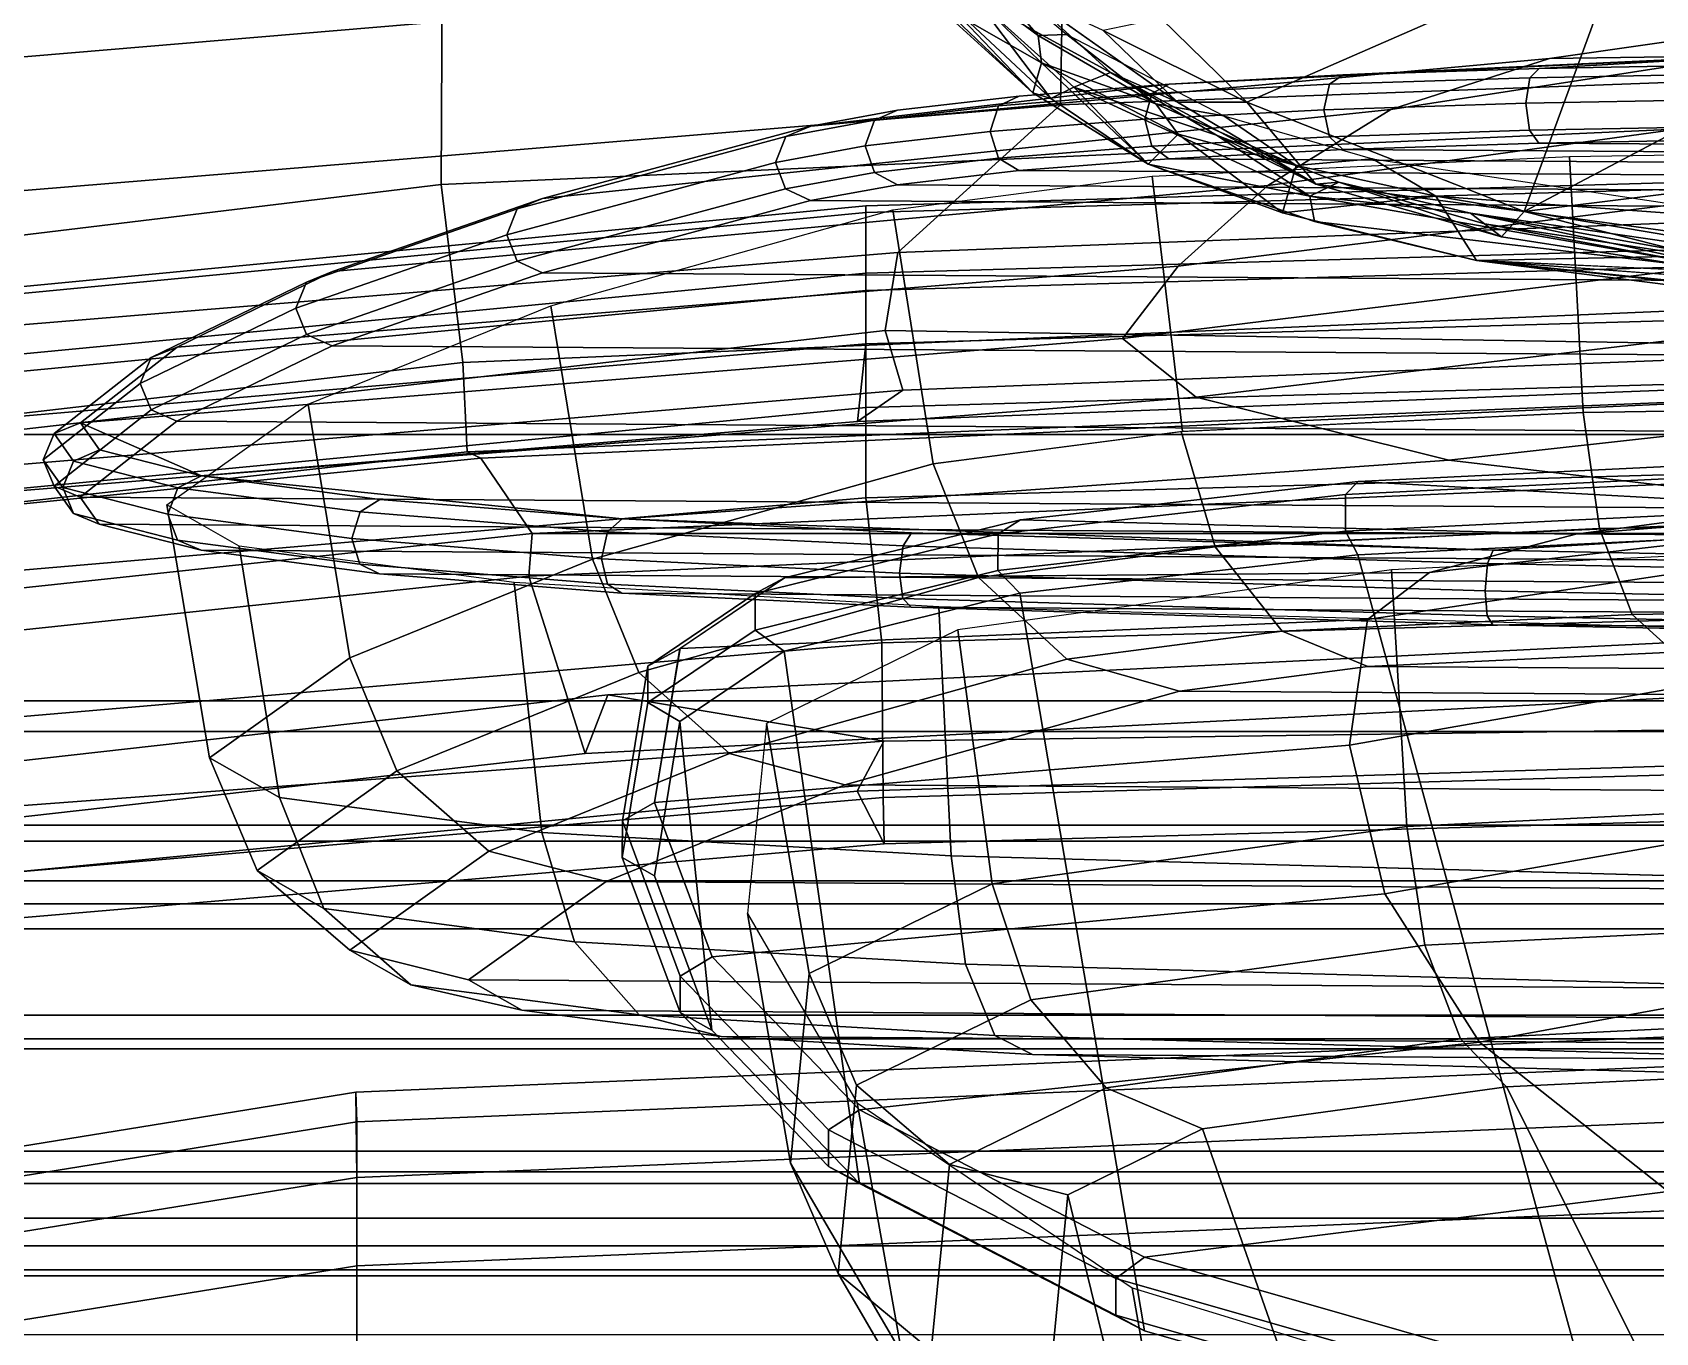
# Model space of a CAD drawing. Extents: x -14.5 to 14.5, y -12.2 to 16.5.
# Drawn here: x -2.193 to -0.826, y 7.532 to 8.627 of the extents above; entities that cross this region are included whole.
import ezdxf

# ---------------------------------------------------------------- set-up
doc = ezdxf.new("R2010")
doc.units = 0
doc.header["$MEASUREMENT"] = 0
for name, color, linetype in [('FABRICBACK', 82, 'Continuous'), ('SEAT-FRAME', 253, 'Continuous'), ('SEAT-LUMBARPAD', 252, 'Continuous')]:
    doc.layers.add(name, color=color, linetype=linetype)

msp = doc.modelspace()

# ---------------------------------------------------------------- linework, layer by layer
at = {"layer": 'FABRICBACK'}
for points in [[(-9.2434, 8.7689, 32.1697), (-8.7726, 8.2879, 30.9385), (8.7726, 8.2879, 30.9385), (9.2434, 8.7689, 32.1697)], [(-8.7726, 8.2879, 30.9385), (-8.529, 8.038, 30.3451), (8.529, 8.038, 30.3451), (8.7726, 8.2879, 30.9385)], [(0, 8.2815, 16.1572), (1.7721, 8.2045, 16.2084), (-1.7721, 8.2045, 16.2084), (0, 8.2815, 16.1572)], [(3.0925, 8.0638, 16.2835), (-3.0925, 8.0638, 16.2835), (-1.7721, 8.2045, 16.2084), (1.7721, 8.2045, 16.2084)], [(3.0925, 8.0638, 16.2835), (4.172, 7.8926, 16.3519), (-4.172, 7.8926, 16.3519), (-3.0925, 8.0638, 16.2835)], [(-8.2849, 7.7789, 29.7478), (8.2849, 7.7789, 29.7478), (8.529, 8.038, 30.3451), (-8.529, 8.038, 30.3451)], [(-6.73, 7.9456, 20.4811), (-6.7058, 7.959, 19.722), (6.7058, 7.959, 19.722), (6.73, 7.9456, 20.4811)], [(-6.7058, 7.959, 19.722), (-6.687, 7.9121, 19.1065), (6.687, 7.9121, 19.1065), (6.7058, 7.959, 19.722)], [(-6.73, 7.9456, 20.4811), (6.73, 7.9456, 20.4811), (6.7529, 7.8716, 21.1305), (-6.7529, 7.8716, 21.1305)], [(6.687, 7.9121, 19.1065), (-6.687, 7.9121, 19.1065), (-6.6484, 7.799, 18.3314), (6.6484, 7.799, 18.3314)], [(4.8266, 7.7706, 16.411), (-4.8266, 7.7706, 16.411), (-4.172, 7.8926, 16.3519), (4.172, 7.8926, 16.3519)], [(-6.7838, 7.6572, 22.2236), (-6.7529, 7.8716, 21.1305), (6.7529, 7.8716, 21.1305), (6.7838, 7.6572, 22.2236)], [(6.5732, 7.6844, 17.729), (6.6484, 7.799, 18.3314), (-6.6484, 7.799, 18.3314), (-6.5732, 7.6844, 17.729)], [(-8.2849, 7.7789, 29.7478), (-8.0459, 7.5301, 29.1525), (8.0459, 7.5301, 29.1525), (8.2849, 7.7789, 29.7478)], [(4.8266, 7.7706, 16.411), (5.3953, 7.667, 16.5053), (-5.3953, 7.667, 16.5053), (-4.8266, 7.7706, 16.411)], [(6.5732, 7.6844, 17.729), (-6.5732, 7.6844, 17.729), (-6.4935, 7.628, 17.421), (6.4935, 7.628, 17.421)], [(-6.7838, 7.6572, 22.2236), (6.7838, 7.6572, 22.2236), (6.815, 7.3365, 23.5098), (-6.815, 7.3365, 23.5098)], [(5.8079, 7.6047, 16.6496), (-5.8079, 7.6047, 16.6496), (-5.3953, 7.667, 16.5053), (5.3953, 7.667, 16.5053)], [(6.3318, 7.5844, 17.0829), (6.4935, 7.628, 17.421), (-6.4935, 7.628, 17.421), (-6.3318, 7.5844, 17.0829)], [(5.8079, 7.6047, 16.6496), (6.1006, 7.5794, 16.828), (-6.1006, 7.5794, 16.828), (-5.8079, 7.6047, 16.6496)], [(6.3318, 7.5844, 17.0829), (-6.3318, 7.5844, 17.0829), (-6.1006, 7.5794, 16.828), (6.1006, 7.5794, 16.828)]]:
    msp.add_3dface(points, dxfattribs=at)
at = {"layer": 'SEAT-FRAME'}
for points in [[(-1.8487, 8.4986, 16.8304), (0, 8.5815, 16.7975), (0, 8.9275, 17.1729), (-1.847, 8.8405, 17.2012)], [(-3.182, 8.6695, 17.2553), (-3.1534, 8.3407, 16.8923), (-1.8487, 8.4986, 16.8304), (-1.847, 8.8405, 17.2012)], [(-1.3251, 8.6799, 15.259), (-2.6448, 8.5688, 15.3311), (-2.6409, 8.6625, 15.4028), (-1.3232, 8.7777, 15.3277)], [(-0.9364, 8.4758, 16.996), (-0.4021, 8.5422, 17.0497), (-0.4367, 8.7394, 17.2538)], [(-0.8517, 8.7072, 17.2428), (-0.9364, 8.4758, 16.996), (-0.4367, 8.7394, 17.2538)], [(-1.327, 8.5656, 15.2234), (-1.3251, 8.6799, 15.259), (-0.442, 8.7131, 15.2382), (-0.4426, 8.5983, 15.2032)], [(-1.3458, 8.6241, 16.9212), (-1.4307, 8.6867, 17.0162), (-1.4124, 8.7006, 17.0118)], [(-1.3216, 8.6249, 16.9129), (-1.3458, 8.6241, 16.9212), (-1.4124, 8.7006, 17.0118)], [(-0.8517, 8.7072, 17.2428), (-1.2421, 8.6383, 17.2051), (-1.1699, 8.568, 17.1224)], [(-0.8517, 8.7072, 17.2428), (-1.1699, 8.568, 17.1224), (-0.9364, 8.4758, 16.996)], [(-1.4271, 8.649, 17.0512), (-1.4307, 8.6867, 17.0162), (-1.343, 8.6009, 16.9192)], [(-1.4307, 8.6867, 17.0162), (-1.3458, 8.6241, 16.9212), (-1.343, 8.6009, 16.9192)], [(-0.2963, 8.6934, 19.8967), (-0.9152, 8.6048, 19.8406), (-1.0487, 8.5618, 20.5148), (-0.338, 8.6717, 20.4976)], [(-0.2376, 8.6544, 19.5707), (-0.7358, 8.6071, 19.4538), (-0.9152, 8.6048, 19.8406), (-0.2963, 8.6934, 19.8967)], [(-2.6486, 8.4564, 15.2935), (-2.6448, 8.5688, 15.3311), (-1.3251, 8.6799, 15.259), (-1.327, 8.5656, 15.2234)], [(-0.338, 8.6717, 20.4976), (-1.0487, 8.5618, 20.5148), (-1.1524, 8.4976, 21.2889), (-0.368, 8.6056, 21.2913)], [(-1.3989, 8.6556, 17.0857), (-1.4329, 8.6625, 17.0969), (-1.3351, 8.5709, 16.9801)], [(-1.3502, 8.5757, 16.9709), (-1.4329, 8.6625, 17.0969), (-1.4244, 8.6431, 17.0614)], [(-1.4329, 8.6625, 17.0969), (-1.3502, 8.5757, 16.9709), (-1.3351, 8.5709, 16.9801)], [(-1.2848, 8.5929, 17.0214), (-1.3572, 8.6591, 17.1041), (-1.3989, 8.6556, 17.0857)], [(-1.3989, 8.6556, 17.0857), (-1.3158, 8.5804, 16.9903), (-1.2848, 8.5929, 17.0214)], [(-1.3351, 8.5709, 16.9801), (-1.3158, 8.5804, 16.9903), (-1.3989, 8.6556, 17.0857)], [(-1.2848, 8.5929, 17.0214), (-1.2285, 8.5679, 17.1031), (-1.3572, 8.6591, 17.1041)], [(-1.291, 8.6283, 17.1765), (-1.3572, 8.6591, 17.1041), (-1.2285, 8.5679, 17.1031)], [(-1.3502, 8.5757, 16.9709), (-1.4271, 8.649, 17.0512), (-1.343, 8.6009, 16.9192)], [(-1.4244, 8.6431, 17.0614), (-1.4271, 8.649, 17.0512), (-1.3502, 8.5757, 16.9709)], [(-1.291, 8.6283, 17.1765), (-1.1699, 8.568, 17.1224), (-1.2421, 8.6383, 17.2051)], [(-1.291, 8.6283, 17.1765), (-1.2285, 8.5679, 17.1031), (-1.1699, 8.568, 17.1224)], [(-1.2467, 8.5664, 16.839), (-1.3458, 8.6241, 16.9212), (-1.3216, 8.6249, 16.9129)], [(-1.3458, 8.6241, 16.9212), (-1.2467, 8.5664, 16.839), (-1.343, 8.6009, 16.9192)], [(-1.2467, 8.5664, 16.839), (-1.3216, 8.6249, 16.9129), (-1.1894, 8.5565, 16.8129)], [(-0.9152, 8.6048, 19.8406), (-1.5374, 8.5477, 19.7866), (-1.7633, 8.4869, 20.5349), (-1.0487, 8.5618, 20.5148)], [(-0.7358, 8.6071, 19.4538), (-1.2355, 8.583, 19.337), (-1.5374, 8.5477, 19.7866), (-0.9152, 8.6048, 19.8406)], [(-1.3502, 8.5757, 16.9709), (-1.343, 8.6009, 16.9192), (-1.253, 8.5156, 16.8974)], [(-1.253, 8.5156, 16.8974), (-1.343, 8.6009, 16.9192), (-1.228, 8.541, 16.8278)], [(-1.343, 8.6009, 16.9192), (-1.2467, 8.5664, 16.839), (-1.228, 8.541, 16.8278)], [(-1.2355, 8.583, 19.337), (-1.2355, 8.583, 19.337), (-0.7358, 8.6071, 19.4538), (-1.089, 8.5908, 19.2312)], [(-0.368, 8.6056, 21.2913), (-1.1524, 8.4976, 21.2889), (-1.228, 8.4299, 22.1044), (-0.3883, 8.5341, 22.1498)], [(-1.089, 8.5908, 19.2312), (-1.089, 8.5908, 19.2312), (-0.7358, 8.6071, 19.4538), (-0.9238, 8.5963, 19.1516)], [(-0.9238, 8.5963, 19.1516), (-0.6201, 8.602, 19.0573), (-0.6255, 8.5942, 19.0353), (-0.9316, 8.5885, 19.1304)], [(-0.9238, 8.5963, 19.1516), (-0.7358, 8.6071, 19.4538), (-0.6201, 8.602, 19.0573)], [(-1.4639, 8.4412, 15.229), (-1.327, 8.5656, 15.2234), (-0.4426, 8.5983, 15.2032), (-0.4923, 8.4784, 15.2043)], [(-1.1957, 8.5401, 16.949), (-1.2848, 8.5929, 17.0214), (-1.3158, 8.5804, 16.9903)], [(-1.2285, 8.5679, 17.1031), (-1.2848, 8.5929, 17.0214), (-1.112, 8.4988, 17.0127)], [(-1.112, 8.4988, 17.0127), (-1.2848, 8.5929, 17.0214), (-1.1957, 8.5401, 16.949)], [(-1.2355, 8.583, 19.337), (-1.089, 8.5908, 19.2312), (-1.1003, 8.583, 19.2116), (-1.25, 8.5751, 19.3196)], [(-1.1003, 8.583, 19.2116), (-0.9316, 8.5885, 19.1304), (-0.9349, 8.5671, 19.1202), (-1.1051, 8.5615, 19.2021)], [(-1.089, 8.5908, 19.2312), (-0.9238, 8.5963, 19.1516), (-0.9316, 8.5885, 19.1304), (-1.1003, 8.583, 19.2116)], [(-0.9316, 8.5885, 19.1304), (-0.6255, 8.5942, 19.0353), (-0.6278, 8.5727, 19.0249), (-0.9349, 8.5671, 19.1202)], [(-1.8487, 8.4986, 16.8304), (-1.8303, 8.3487, 16.529), (0, 8.4268, 16.4933), (0, 8.5815, 16.7975)], [(-1.3619, 8.5731, 19.4675), (-1.4642, 8.5611, 19.6197), (-1.5374, 8.5477, 19.7866), (-1.2355, 8.583, 19.337)], [(-1.4642, 8.5611, 19.6197), (-1.3619, 8.5731, 19.4675), (-1.3791, 8.5649, 19.453), (-1.4836, 8.5527, 19.6083)], [(-1.3791, 8.5649, 19.453), (-1.25, 8.5751, 19.3196), (-1.256, 8.5536, 19.311), (-1.3863, 8.5433, 19.4455)], [(-1.3619, 8.5731, 19.4675), (-1.2355, 8.583, 19.337), (-1.25, 8.5751, 19.3196), (-1.3791, 8.5649, 19.453)], [(-1.253, 8.5156, 16.8974), (-1.3351, 8.5709, 16.9801), (-1.3502, 8.5757, 16.9709)], [(-1.253, 8.5156, 16.8974), (-1.3158, 8.5804, 16.9903), (-1.3351, 8.5709, 16.9801)], [(-1.253, 8.5156, 16.8974), (-1.1169, 8.4887, 16.8558), (-1.3158, 8.5804, 16.9903)], [(-1.1957, 8.5401, 16.949), (-1.3158, 8.5804, 16.9903), (-1.1169, 8.4887, 16.8558)], [(-1.25, 8.5751, 19.3196), (-1.1003, 8.583, 19.2116), (-1.1051, 8.5615, 19.2021), (-1.256, 8.5536, 19.311)], [(-0.9349, 8.5671, 19.1202), (-0.6278, 8.5727, 19.0249), (-0.6257, 8.55, 19.0321), (-0.9318, 8.5443, 19.1271)], [(-1.4639, 8.4412, 15.229), (-2.7059, 8.3388, 15.297), (-2.6486, 8.4564, 15.2935), (-1.327, 8.5656, 15.2234)], [(-1.0487, 8.5618, 20.5148), (-1.7633, 8.4869, 20.5349), (-1.9403, 8.4252, 21.2895), (-1.1524, 8.4976, 21.2889)], [(-1.5374, 8.5477, 19.7866), (-1.4642, 8.5611, 19.6197), (-1.4836, 8.5527, 19.6083), (-1.5584, 8.5391, 19.7789)], [(-1.4836, 8.5527, 19.6083), (-1.3791, 8.5649, 19.453), (-1.3863, 8.5433, 19.4455), (-1.4916, 8.531, 19.6022)], [(-1.256, 8.5536, 19.311), (-1.1051, 8.5615, 19.2021), (-1.1005, 8.5388, 19.2083), (-1.2501, 8.5309, 19.3162)], [(-1.2467, 8.5664, 16.839), (-1.1894, 8.5565, 16.8129), (-1.1286, 8.5146, 16.767)], [(-1.1286, 8.5146, 16.767), (-1.228, 8.541, 16.8278), (-1.2467, 8.5664, 16.839)], [(-1.112, 8.4988, 17.0127), (-1.1699, 8.568, 17.1224), (-1.2285, 8.5679, 17.1031)], [(-0.9364, 8.4758, 16.996), (-1.1699, 8.568, 17.1224), (-1.112, 8.4988, 17.0127)], [(-1.1051, 8.5615, 19.2021), (-0.9349, 8.5671, 19.1202), (-0.9318, 8.5443, 19.1271), (-1.1005, 8.5388, 19.2083)], [(-1.7633, 8.4869, 20.5349), (-1.5374, 8.5477, 19.7866), (-1.5584, 8.5391, 19.7789), (-1.7846, 8.4782, 20.5285)], [(-1.5584, 8.5391, 19.7789), (-1.4836, 8.5527, 19.6083), (-1.4916, 8.531, 19.6022), (-1.5671, 8.5172, 19.7742)], [(-1.3863, 8.5433, 19.4455), (-1.256, 8.5536, 19.311), (-1.2501, 8.5309, 19.3162), (-1.3792, 8.5207, 19.4495)], [(-1.1286, 8.5146, 16.767), (-1.1894, 8.5565, 16.8129), (-1.0641, 8.5202, 16.7525)], [(-0.9318, 8.5443, 19.1271), (-0.6257, 8.55, 19.0321), (-0.6204, 8.5391, 19.0528), (-0.924, 8.5335, 19.147)], [(-1.7846, 8.4782, 20.5285), (-1.5584, 8.5391, 19.7789), (-1.5671, 8.5172, 19.7742), (-1.7935, 8.4563, 20.5243)], [(-1.4916, 8.531, 19.6022), (-1.3863, 8.5433, 19.4455), (-1.3792, 8.5207, 19.4495), (-1.4836, 8.5086, 19.6048)], [(-0.3883, 8.5341, 22.1498), (-1.228, 8.4299, 22.1044), (-1.2747, 8.3688, 22.8399), (-0.4001, 8.476, 22.8474)], [(-1.1401, 8.4746, 16.8186), (-1.253, 8.5156, 16.8974), (-1.228, 8.541, 16.8278)], [(-1.2501, 8.5309, 19.3162), (-1.1005, 8.5388, 19.2083), (-1.0892, 8.5281, 19.2265), (-1.2356, 8.5203, 19.3321)], [(-1.1401, 8.4746, 16.8186), (-1.228, 8.541, 16.8278), (-1.1286, 8.5146, 16.767)], [(-1.0925, 8.5005, 16.8895), (-1.112, 8.4988, 17.0127), (-1.1957, 8.5401, 16.949)], [(-1.0925, 8.5005, 16.8895), (-1.1957, 8.5401, 16.949), (-1.1169, 8.4887, 16.8558)], [(-1.1005, 8.5388, 19.2083), (-0.9318, 8.5443, 19.1271), (-0.924, 8.5335, 19.147), (-1.0892, 8.5281, 19.2265)], [(-1.0892, 8.5281, 19.2265), (-0.924, 8.5335, 19.147), (0.94, 8.5211, 19.1308), (1.1064, 8.5135, 19.2073)], [(-0.9364, 8.4758, 16.996), (-0.4155, 8.4045, 16.8789), (-0.4021, 8.5422, 17.0497)], [(-0.924, 8.5335, 19.147), (-0.6204, 8.5391, 19.0528), (0.6349, 8.5308, 19.0419), (0.94, 8.5211, 19.1308)], [(-1.5671, 8.5172, 19.7742), (-1.4916, 8.531, 19.6022), (-1.4836, 8.5086, 19.6048), (-1.5585, 8.4949, 19.7753)], [(0.0002, 8.5235, 14.7681), (-1.4909, 8.4805, 14.7987), (-1.4909, 8.4239, 14.882), (0, 8.4669, 14.8514)], [(0, 8.5179, 14.6675), (-1.4909, 8.4749, 14.6981), (-1.4909, 8.4805, 14.7987), (0.0002, 8.5235, 14.7681)], [(0, 8.4523, 14.5911), (-1.4909, 8.4093, 14.6217), (-1.4909, 8.4749, 14.6981), (0, 8.5179, 14.6675)], [(-1.4836, 8.5086, 19.6048), (-1.3792, 8.5207, 19.4495), (-1.362, 8.5104, 19.4626), (-1.4642, 8.4984, 19.6146)], [(-1.3792, 8.5207, 19.4495), (-1.2501, 8.5309, 19.3162), (-1.2356, 8.5203, 19.3321), (-1.362, 8.5104, 19.4626)], [(1.2545, 8.5038, 19.3105), (1.383, 8.4922, 19.4387), (-1.362, 8.5104, 19.4626), (-1.2356, 8.5203, 19.3321)], [(-1.2356, 8.5203, 19.3321), (-1.0892, 8.5281, 19.2265), (1.1064, 8.5135, 19.2073), (1.2545, 8.5038, 19.3105)], [(-1.1286, 8.5146, 16.767), (-1.0641, 8.5202, 16.7525), (-1.0108, 8.4888, 16.7198)], [(-1.0641, 8.5202, 16.7525), (-0.7101, 8.4668, 16.6524), (-1.0108, 8.4888, 16.7198)], [(-1.7935, 8.4563, 20.5243), (-1.5671, 8.5172, 19.7742), (-1.5585, 8.4949, 19.7753), (-1.7847, 8.434, 20.5249)], [(-1.5585, 8.4949, 19.7753), (-1.4836, 8.5086, 19.6048), (-1.4642, 8.4984, 19.6146), (-1.5375, 8.485, 19.7816)], [(-1.4642, 8.4984, 19.6146), (-1.362, 8.5104, 19.4626), (1.383, 8.4922, 19.4387), (1.4877, 8.4789, 19.5889)], [(-1.1169, 8.4887, 16.8558), (-1.253, 8.5156, 16.8974), (-1.1131, 8.4673, 16.8257)], [(-1.0108, 8.4888, 16.7198), (-1.1401, 8.4746, 16.8186), (-1.1286, 8.5146, 16.767)], [(-3.1322, 8.1985, 16.5974), (-1.8303, 8.3487, 16.529), (-1.8487, 8.4986, 16.8304), (-3.1534, 8.3407, 16.8923)], [(-1.1524, 8.4976, 21.2889), (-1.9403, 8.4252, 21.2895), (-2.0711, 8.3617, 22.0618), (-1.228, 8.4299, 22.1044)], [(-1.7847, 8.434, 20.5249), (-1.5585, 8.4949, 19.7753), (-1.5375, 8.485, 19.7816), (-1.7633, 8.4243, 20.5298)], [(1.4877, 8.4789, 19.5889), (1.5637, 8.4645, 19.7546), (-1.5375, 8.485, 19.7816), (-1.4642, 8.4984, 19.6146)], [(-1.1169, 8.4887, 16.8558), (-0.9817, 8.4745, 16.8469), (-1.0925, 8.5005, 16.8895)], [(-1.112, 8.4988, 17.0127), (-1.0925, 8.5005, 16.8895), (-0.9555, 8.4545, 16.9449)], [(-0.9364, 8.4758, 16.996), (-1.112, 8.4988, 17.0127), (-0.9555, 8.4545, 16.9449)], [(-0.9699, 8.4654, 16.8891), (-0.9555, 8.4545, 16.9449), (-1.0925, 8.5005, 16.8895)], [(-1.0925, 8.5005, 16.8895), (-0.9817, 8.4745, 16.8469), (-0.9699, 8.4654, 16.8891)], [(-2.8575, 8.3497, 14.8846), (-1.4909, 8.4805, 14.7987), (-1.4909, 8.4749, 14.6981), (-2.8575, 8.344, 14.784)], [(-2.8575, 8.293, 14.9679), (-1.4909, 8.4239, 14.882), (-1.4909, 8.4805, 14.7987), (-2.8575, 8.3497, 14.8846)], [(-1.962, 8.4164, 21.2844), (-1.7846, 8.4782, 20.5285), (-1.7935, 8.4563, 20.5243), (-1.971, 8.3945, 21.2808)], [(-1.9403, 8.4252, 21.2895), (-1.7633, 8.4869, 20.5349), (-1.7846, 8.4782, 20.5285), (-1.962, 8.4164, 21.2844)], [(-1.7633, 8.4243, 20.5298), (-1.5375, 8.485, 19.7816), (1.5637, 8.4645, 19.7546), (1.8017, 8.4006, 20.4988)], [(-1.4748, 8.3756, 15.2159), (-1.4639, 8.4412, 15.229), (-0.4923, 8.4784, 15.2043), (-0.519, 8.3601, 15.206)], [(-0.9766, 8.4345, 16.7656), (-1.1401, 8.4746, 16.8186), (-1.0108, 8.4888, 16.7198)], [(-1.1131, 8.4673, 16.8257), (-0.7442, 8.4238, 16.7399), (-1.1169, 8.4887, 16.8558)], [(-0.9817, 8.4745, 16.8469), (-1.1169, 8.4887, 16.8558), (-0.7442, 8.4238, 16.7399)], [(-0.7101, 8.4668, 16.6524), (-0.7213, 8.44, 16.6445), (-1.0108, 8.4888, 16.7198)], [(-0.9766, 8.4345, 16.7656), (-1.0108, 8.4888, 16.7198), (-0.7213, 8.44, 16.6445)], [(-2.8575, 8.344, 14.784), (-1.4909, 8.4749, 14.6981), (-1.4909, 8.4093, 14.6217), (-2.8575, 8.2785, 14.7075)], [(0, 8.4669, 14.8514), (-1.4909, 8.4239, 14.882), (-1.4909, 8.3643, 14.9176), (0, 8.4073, 14.8871)], [(-0.4001, 8.476, 22.8474), (-1.2747, 8.3688, 22.8399), (-1.2127, 8.3195, 23.2818), (-0.3773, 8.4195, 23.2052)], [(-0.7442, 8.4238, 16.7399), (-1.1131, 8.4673, 16.8257), (-0.9766, 8.4345, 16.7656)], [(-0.9817, 8.4745, 16.8469), (-0.7063, 8.4345, 16.7748), (-0.7247, 8.4281, 16.8236)], [(-0.7442, 8.4238, 16.7399), (-0.7063, 8.4345, 16.7748), (-0.9817, 8.4745, 16.8469)], [(-0.7247, 8.4281, 16.8236), (-0.9699, 8.4654, 16.8891), (-0.9817, 8.4745, 16.8469)], [(-0.9698, 8.4653, 16.8895), (-0.7247, 8.4281, 16.8236), (-0.688, 8.4129, 16.8742)], [(-0.9555, 8.4545, 16.9449), (-0.9698, 8.4653, 16.8895), (-0.688, 8.4129, 16.8742)], [(-0.9364, 8.4758, 16.996), (-0.9555, 8.4545, 16.9449), (-0.688, 8.4129, 16.8742)], [(-0.4155, 8.4045, 16.8789), (-0.9364, 8.4758, 16.996), (-0.688, 8.4129, 16.8742)], [(-1.971, 8.3945, 21.2808), (-1.7935, 8.4563, 20.5243), (-1.7847, 8.434, 20.5249), (-1.9621, 8.3723, 21.2808)], [(0, 8.3538, 14.5702), (-1.4909, 8.3108, 14.6008), (-1.4909, 8.4093, 14.6217), (0, 8.4523, 14.5911)], [(-1.4748, 8.3756, 15.2159), (-2.7221, 8.2327, 15.3141), (-2.7059, 8.3388, 15.297), (-1.4639, 8.4412, 15.229)], [(-0.9766, 8.4345, 16.7656), (-0.7213, 8.44, 16.6445), (-0.689, 8.398, 16.6836)], [(-2.8575, 8.293, 14.9679), (-2.8575, 8.2472, 15.0007), (-1.4909, 8.3643, 14.9176), (-1.4909, 8.4239, 14.882)], [(-1.228, 8.4299, 22.1044), (-2.0711, 8.3617, 22.0618), (-2.1525, 8.2978, 22.8355), (-1.2747, 8.3688, 22.8399)], [(-2.0711, 8.3617, 22.0618), (-1.9403, 8.4252, 21.2895), (-1.962, 8.4164, 21.2844), (-2.093, 8.3528, 22.0581)], [(-1.9621, 8.3723, 21.2808), (-1.7847, 8.434, 20.5249), (-1.7633, 8.4243, 20.5298), (-1.9404, 8.3626, 21.2844)], [(1.8017, 8.4006, 20.4988), (1.9911, 8.3366, 21.2502), (-1.9404, 8.3626, 21.2844), (-1.7633, 8.4243, 20.5298)], [(-1.8268, 8.2734, 16.232), (0, 8.3487, 16.1951), (0, 8.4268, 16.4933), (-1.8303, 8.3487, 16.529)], [(-0.9766, 8.4345, 16.7656), (-0.4292, 8.3759, 16.6424), (-0.4315, 8.3783, 16.6589)], [(-0.9766, 8.4345, 16.7656), (-0.689, 8.398, 16.6836), (-0.4292, 8.3759, 16.6424)], [(-0.4308, 8.3945, 16.6838), (-0.9766, 8.4345, 16.7656), (-0.4315, 8.3783, 16.6589)], [(-2.8575, 8.2785, 14.7075), (-1.4909, 8.4093, 14.6217), (-1.4909, 8.3108, 14.6008), (-2.8575, 8.1799, 14.6866)], [(-2.093, 8.3528, 22.0581), (-1.962, 8.4164, 21.2844), (-1.971, 8.3945, 21.2808), (-2.1021, 8.3309, 22.055)], [(-0.3773, 8.4195, 23.2052), (-1.2127, 8.3195, 23.2818), (-0.9998, 8.2665, 23.6197), (-0.3049, 8.3432, 23.4784)], [(-1.4909, 8.3643, 14.9176), (-1.4981, 8.2989, 15.0959), (-0.4766, 8.3384, 15.0712), (0, 8.4073, 14.8871)], [(-2.1021, 8.3309, 22.055), (-1.971, 8.3945, 21.2808), (-1.9621, 8.3723, 21.2808), (-2.0931, 8.3087, 22.0544)], [(-1.4599, 8.3253, 15.1605), (-2.7701, 8.215, 15.2293), (-2.7221, 8.2327, 15.3141), (-1.4748, 8.3756, 15.2159)], [(-1.2747, 8.3688, 22.8399), (-2.1525, 8.2978, 22.8355), (-2.0507, 8.2532, 23.3616), (-1.2127, 8.3195, 23.2818)], [(-2.0931, 8.3087, 22.0544), (-1.9621, 8.3723, 21.2808), (-1.9404, 8.3626, 21.2844), (-2.0713, 8.2991, 22.0566)], [(-0.4909, 8.3632, 15.1371), (-1.4599, 8.3253, 15.1605), (-1.4748, 8.3756, 15.2159), (-0.519, 8.3601, 15.206)], [(-1.4909, 8.3643, 14.9176), (-2.8575, 8.2472, 15.0007), (-2.772, 8.1937, 15.1633), (-1.4981, 8.2989, 15.0959)], [(-2.1525, 8.2978, 22.8355), (-2.0711, 8.3617, 22.0618), (-2.093, 8.3528, 22.0581), (-2.1746, 8.2888, 22.8331)], [(-2.0713, 8.2991, 22.0566), (-1.9404, 8.3626, 21.2844), (1.9911, 8.3366, 21.2502), (2.1345, 8.2713, 22.02)], [(-1.4981, 8.2989, 15.0959), (-1.4599, 8.3253, 15.1605), (-0.4909, 8.3632, 15.1371), (-0.4766, 8.3384, 15.0712)], [(0, 8.3538, 14.5702), (0.0002, 8.2777, 14.5858), (-1.4909, 8.2347, 14.6164), (-1.4909, 8.3108, 14.6008)], [(-3.1322, 8.1985, 16.5974), (-3.1396, 8.1261, 16.3043), (-1.8268, 8.2734, 16.232), (-1.8303, 8.3487, 16.529)], [(-2.1746, 8.2888, 22.8331), (-2.093, 8.3528, 22.0581), (-2.1021, 8.3309, 22.055), (-2.1838, 8.2668, 22.8306)], [(-1.8268, 8.2734, 16.232), (-1.8154, 8.268, 16.21), (0, 8.351, 16.1685), (0, 8.3487, 16.1951)], [(-1.8154, 8.268, 16.21), (-1.7721, 8.2045, 16.2084), (0, 8.2815, 16.1572), (0, 8.351, 16.1685)], [(-0.3049, 8.3432, 23.4784), (-0.9998, 8.2665, 23.6197), (-0.5596, 8.2145, 23.8924), (-0.1565, 8.2509, 23.77)], [(-2.1838, 8.2668, 22.8306), (-2.1021, 8.3309, 22.055), (-2.0931, 8.3087, 22.0544), (-2.1748, 8.2446, 22.8294)], [(-1.4981, 8.2989, 15.0959), (-2.772, 8.1937, 15.1633), (-2.7701, 8.215, 15.2293), (-1.4599, 8.3253, 15.1605)], [(-1.2127, 8.3195, 23.2818), (-2.0507, 8.2532, 23.3616), (-1.6962, 8.2169, 23.7652), (-0.9998, 8.2665, 23.6197)], [(-2.8575, 8.1799, 14.6866), (-1.4909, 8.3108, 14.6008), (-1.4909, 8.2347, 14.6164), (-2.8575, 8.1176, 14.6994)], [(-2.1748, 8.2446, 22.8294), (-2.0931, 8.3087, 22.0544), (-2.0713, 8.2991, 22.0566), (-2.1528, 8.2352, 22.8303)], [(2.1345, 8.2713, 22.02), (2.2286, 8.2062, 22.7921), (-2.1528, 8.2352, 22.8303), (-2.0713, 8.2991, 22.0566)], [(-2.1583, 8.2656, 23.1091), (-2.1746, 8.2888, 22.8331), (-2.1838, 8.2668, 22.8306), (-2.1674, 8.2434, 23.109)], [(-2.1366, 8.2751, 23.1057), (-2.1525, 8.2978, 22.8355), (-2.1746, 8.2888, 22.8331), (-2.1583, 8.2656, 23.1091)], [(-2.1366, 8.2751, 23.1057), (-2.1366, 8.2751, 23.1057), (-2.0507, 8.2532, 23.3616), (-2.1525, 8.2978, 22.8355)], [(-2.9432, 8.1556, 16.2662), (-1.8154, 8.268, 16.21), (-1.8268, 8.2734, 16.232), (-3.1396, 8.1261, 16.3043)], [(-2.0507, 8.2532, 23.3616), (-2.1366, 8.2751, 23.1057), (-2.1583, 8.2656, 23.1091), (-2.0706, 8.2432, 23.3705)], [(-1.7721, 8.2045, 16.2084), (-1.7747, 8.1687, 16.191), (-0.0007, 8.2467, 16.1366), (0, 8.2815, 16.1572)], [(0.0002, 8.2777, 14.5858), (0, 8.1548, 14.6428), (-1.4775, 8.1125, 14.6727), (-1.4909, 8.2347, 14.6164)], [(-1.0868, 8.2375, 29.5882), (-0.5087, 8.2657, 29.7624), (-0.5034, 8.2763, 29.7334), (-1.0762, 8.2484, 29.5608)], [(-1.0762, 8.2484, 29.5608), (-0.5034, 8.2763, 29.7334), (-0.3254, 8.2579, 29.6106), (-0.7097, 8.2281, 29.3761)], [(-2.9432, 8.1556, 16.2662), (-3.0925, 8.0638, 16.2835), (-1.7721, 8.2045, 16.2084), (-1.8154, 8.268, 16.21)], [(-2.1674, 8.2434, 23.109), (-2.1838, 8.2668, 22.8306), (-2.1748, 8.2446, 22.8294), (-2.1585, 8.2215, 23.1054)], [(-2.0706, 8.2432, 23.3705), (-2.1583, 8.2656, 23.1091), (-2.1674, 8.2434, 23.109), (-2.0789, 8.2208, 23.3726)], [(-0.9998, 8.2665, 23.6197), (-1.6962, 8.2169, 23.7652), (-0.9626, 8.1906, 24.0181), (-0.5596, 8.2145, 23.8924)], [(-1.087, 8.2067, 29.5938), (-0.5089, 8.2348, 29.768), (-0.5087, 8.2657, 29.7624), (-1.0868, 8.2375, 29.5882)], [(-2.1585, 8.2215, 23.1054), (-2.1748, 8.2446, 22.8294), (-2.1528, 8.2352, 22.8303), (-2.1368, 8.2125, 23.1004)], [(-1.9003, 8.2333, 23.5869), (-2.0507, 8.2532, 23.3616), (-2.0706, 8.2432, 23.3705), (-1.917, 8.2229, 23.6006)], [(-1.9003, 8.2333, 23.5869), (-1.9003, 8.2333, 23.5869), (-1.6962, 8.2169, 23.7652), (-2.0507, 8.2532, 23.3616)], [(-1.7273, 8.0193, 15.7787), (0, 8.1077, 15.7338), (-0.0007, 8.2467, 16.1366), (-1.7747, 8.1687, 16.191)], [(-1.3796, 8.2044, 29.3991), (-1.0868, 8.2375, 29.5882), (-1.0762, 8.2484, 29.5608), (-1.3608, 8.2162, 29.377)], [(-1.3608, 8.2162, 29.377), (-1.0762, 8.2484, 29.5608), (-0.7097, 8.2281, 29.3761), (-0.893, 8.2041, 29.1998)], [(-0.893, 8.2041, 29.1998), (-0.7097, 8.2281, 29.3761), (-0.3187, 8.2464, 29.2515), (-0.4091, 8.2422, 29.0783)], [(-2.8575, 8.1176, 14.6994), (-1.4909, 8.2347, 14.6164), (-1.4775, 8.1125, 14.6727), (-2.9476, 7.9864, 14.7615)], [(-2.0789, 8.2208, 23.3726), (-2.1674, 8.2434, 23.109), (-2.1585, 8.2215, 23.1054), (-2.0708, 8.199, 23.3667)], [(-2.1368, 8.2125, 23.1004), (-2.1528, 8.2352, 22.8303), (2.2286, 8.2062, 22.7921), (2.217, 8.1837, 23.0625)], [(-1.917, 8.2229, 23.6006), (-2.0706, 8.2432, 23.3705), (-2.0789, 8.2208, 23.3726), (-1.9239, 8.2003, 23.6047)], [(-1.6962, 8.2169, 23.7652), (-1.9003, 8.2333, 23.5869), (-1.917, 8.2229, 23.6006), (-1.7085, 8.2061, 23.7827)], [(-1.3798, 8.1736, 29.4047), (-1.087, 8.2067, 29.5938), (-1.0868, 8.2375, 29.5882), (-1.3796, 8.2044, 29.3991)], [(-1.0766, 8.1866, 29.5721), (-0.5038, 8.2145, 29.7447), (-0.5089, 8.2348, 29.768), (-1.087, 8.2067, 29.5938)], [(-1.0685, 8.1322, 28.7213), (-1.0161, 8.1717, 28.9773), (-0.4686, 8.2343, 28.8843), (-0.4942, 8.2181, 28.6677)], [(-1.0161, 8.1717, 28.9773), (-0.893, 8.2041, 29.1998), (-0.4091, 8.2422, 29.0783), (-0.4686, 8.2343, 28.8843)], [(-2.0708, 8.199, 23.3667), (-2.1585, 8.2215, 23.1054), (-2.1368, 8.2125, 23.1004), (-2.0509, 8.1906, 23.3562)], [(-1.9239, 8.2003, 23.6047), (-2.0789, 8.2208, 23.3726), (-2.0708, 8.199, 23.3667), (-1.9171, 8.1787, 23.5968)], [(-1.7085, 8.2061, 23.7827), (-1.917, 8.2229, 23.6006), (-1.9239, 8.2003, 23.6047), (-1.7136, 8.1834, 23.7883)], [(-0.4942, 8.2181, 28.6677), (-0.5042, 8.128, 28.0912), (-1.0834, 8.0264, 28.0993), (-1.0685, 8.1322, 28.7213)], [(-1.7721, 8.2045, 16.2084), (-3.0925, 8.0638, 16.2835), (-3.0921, 8.029, 16.2676), (-1.7747, 8.1687, 16.191)], [(-2.0509, 8.1906, 23.3562), (-2.1368, 8.2125, 23.1004), (2.217, 8.1837, 23.0625), (2.1353, 8.1628, 23.3198)], [(-1.4595, 8.1941, 23.9041), (-1.7085, 8.2061, 23.7827), (-1.7136, 8.1834, 23.7883), (-1.4625, 8.1713, 23.9107)], [(-1.4525, 8.2053, 23.8841), (-1.6962, 8.2169, 23.7652), (-1.7085, 8.2061, 23.7827), (-1.4595, 8.1941, 23.9041)], [(-1.4525, 8.2053, 23.8841), (-1.4525, 8.2053, 23.8841), (-0.9626, 8.1906, 24.0181), (-1.6962, 8.2169, 23.7652)], [(-1.5842, 8.1233, 29.1265), (-1.3798, 8.1736, 29.4047), (-1.3796, 8.2044, 29.3991), (-1.5841, 8.1541, 29.1208)], [(-1.5841, 8.1541, 29.1208), (-1.3796, 8.2044, 29.3991), (-1.3608, 8.2162, 29.377), (-1.5595, 8.1673, 29.1065)], [(-1.5595, 8.1673, 29.1065), (-1.3608, 8.2162, 29.377), (-0.893, 8.2041, 29.1998), (-1.0161, 8.1717, 28.9773)], [(-0.9626, 8.1906, 24.0181), (-1.4525, 8.2053, 23.8841), (-1.4595, 8.1941, 23.9041), (-0.9673, 8.1793, 24.0387)], [(-1.3611, 8.1545, 29.3883), (-1.0766, 8.1866, 29.5721), (-1.087, 8.2067, 29.5938), (-1.3798, 8.1736, 29.4047)], [(-0.8674, 7.4219, 25.4783), (-0.5413, 7.369, 25.2075), (-0.5038, 8.2145, 29.7447), (-1.0766, 8.1866, 29.5721)], [(-0.5596, 8.2145, 23.8924), (-0.9626, 8.1906, 24.0181), (-0.4566, 8.1802, 24.0978), (-0.5596, 8.2145, 23.8924)], [(-1.9171, 8.1787, 23.5968), (-2.0708, 8.199, 23.3667), (-2.0509, 8.1906, 23.3562), (-1.9005, 8.1707, 23.5815)], [(2.1353, 8.1628, 23.3198), (1.9886, 8.1449, 23.5477), (-1.9005, 8.1707, 23.5815), (-2.0509, 8.1906, 23.3562)], [(-1.7136, 8.1834, 23.7883), (-1.9239, 8.2003, 23.6047), (-1.9171, 8.1787, 23.5968), (-1.7086, 8.162, 23.7788)], [(-0.9673, 8.1793, 24.0387), (-1.4595, 8.1941, 23.9041), (-1.4625, 8.1713, 23.9107), (-0.9693, 8.1564, 24.0455)], [(-0.4566, 8.1802, 24.0978), (-0.9626, 8.1906, 24.0181), (-0.9673, 8.1793, 24.0387), (-0.4589, 8.1689, 24.1188)], [(-1.7086, 8.162, 23.7788), (-1.9171, 8.1787, 23.5968), (-1.9005, 8.1707, 23.5815), (-1.6964, 8.1543, 23.7596)], [(-1.4625, 8.1713, 23.9107), (-1.7136, 8.1834, 23.7883), (-1.7086, 8.162, 23.7788), (-1.4597, 8.15, 23.9001)], [(-1.2561, 7.5332, 26.0595), (-0.8674, 7.4219, 25.4783), (-1.0766, 8.1866, 29.5721), (-1.3611, 8.1545, 29.3883)], [(-0.4589, 8.1689, 24.1188), (-0.9673, 8.1793, 24.0387), (-0.9693, 8.1564, 24.0455), (-0.4599, 8.1459, 24.1257)], [(-1.7273, 8.0193, 15.7787), (-1.7747, 8.1687, 16.191), (-3.0921, 8.029, 16.2676), (-3.1284, 7.8616, 15.8598)], [(-1.9005, 8.1707, 23.5815), (1.9886, 8.1449, 23.5477), (1.7874, 8.1312, 23.7293), (-1.6964, 8.1543, 23.7596)], [(-1.6745, 8.093, 28.7893), (-1.5841, 8.1541, 29.1208), (-1.5595, 8.1673, 29.1065), (-1.6474, 8.1079, 28.7843)], [(-1.6475, 8.1079, 28.7843), (-1.5595, 8.1673, 29.1065), (-1.0161, 8.1717, 28.9773), (-1.0685, 8.1322, 28.7213)], [(-1.5598, 8.1056, 29.1179), (-1.3611, 8.1545, 29.3883), (-1.3798, 8.1736, 29.4047), (-1.5842, 8.1233, 29.1265)], [(-0.9693, 8.1564, 24.0455), (-1.4625, 8.1713, 23.9107), (-1.4597, 8.15, 23.9001), (-0.9675, 8.1352, 24.0345)], [(0, 8.1077, 15.7338), (-1.7273, 8.0193, 15.7787), (-1.7082, 8.0687, 15.6965), (0.0001, 8.1526, 15.6432)], [(-1.4597, 8.15, 23.9001), (-1.7086, 8.162, 23.7788), (-1.6964, 8.1543, 23.7596), (-1.4527, 8.1426, 23.8784)], [(-1.4758, 8.0296, 15.6267), (0, 8.0506, 15.6239), (0.0001, 8.1526, 15.6432), (-1.7082, 8.0687, 15.6965)], [(-1.6964, 8.1543, 23.7596), (1.7874, 8.1312, 23.7293), (1.5457, 8.1227, 23.8523), (-1.4527, 8.1426, 23.8784)], [(-1.6746, 8.0622, 28.7951), (-1.5842, 8.1233, 29.1265), (-1.5841, 8.1541, 29.1208), (-1.6745, 8.093, 28.7893)], [(-1.4963, 7.6573, 26.7156), (-1.2561, 7.5332, 26.0595), (-1.3611, 8.1545, 29.3883), (-1.5598, 8.1056, 29.1179)], [(0, 8.0246, 14.8799), (-1.4764, 7.9823, 14.9076), (-1.4775, 8.1125, 14.6727), (0, 8.1548, 14.6428)], [(-0.9675, 8.1352, 24.0345), (-1.4597, 8.15, 23.9001), (-1.4527, 8.1426, 23.8784), (-0.9629, 8.1278, 24.0122)], [(-0.4599, 8.1459, 24.1257), (-0.9693, 8.1564, 24.0455), (-0.9675, 8.1352, 24.0345), (-0.4592, 8.1247, 24.1146)], [(1.0581, 8.1145, 23.9946), (-0.9629, 8.1278, 24.0122), (-1.4527, 8.1426, 23.8784), (1.5457, 8.1227, 23.8523)], [(-0.4592, 8.1247, 24.1146), (-0.9675, 8.1352, 24.0345), (-0.9629, 8.1278, 24.0122), (-0.457, 8.1175, 24.0919)], [(-1.6477, 8.0462, 28.7958), (-1.5598, 8.1056, 29.1179), (-1.5842, 8.1233, 29.1265), (-1.6746, 8.0622, 28.7951)], [(-1.0685, 8.1322, 28.7213), (-1.0834, 8.0264, 28.0993), (-1.6689, 7.9781, 28.0868), (-1.6475, 8.1079, 28.7843)], [(-0.5042, 8.128, 28.0912), (-0.4929, 7.9991, 27.3531), (-1.0539, 7.9012, 27.3761), (-1.0834, 8.0264, 28.0993)], [(0.5536, 8.1108, 24.0831), (-0.457, 8.1175, 24.0919), (-0.9629, 8.1278, 24.0122), (1.0581, 8.1145, 23.9946)], [(-1.4775, 8.1125, 14.6727), (-1.4764, 7.9823, 14.9076), (-2.9456, 7.856, 14.9891), (-2.9476, 7.9864, 14.7615)], [(-1.696, 7.9626, 28.0891), (-1.6745, 8.093, 28.7893), (-1.6474, 8.1079, 28.7843), (-1.6689, 7.9781, 28.0868)], [(-1.6477, 8.0462, 28.7958), (-1.6206, 7.7862, 27.4023), (-1.4963, 7.6573, 26.7156), (-1.5598, 8.1056, 29.1179)], [(-1.6961, 7.9318, 28.0949), (-1.6746, 8.0622, 28.7951), (-1.6745, 8.093, 28.7893), (-1.696, 7.9626, 28.0891)], [(-3.1284, 7.8616, 15.8598), (-3.0898, 7.9136, 15.7774), (-1.7082, 8.0687, 15.6965), (-1.7273, 8.0193, 15.7787)], [(-1.4758, 8.0296, 15.6267), (-1.7082, 8.0687, 15.6965), (-3.0898, 7.9136, 15.7774), (-3.0904, 7.9091, 15.7049)], [(-1.6691, 7.9163, 28.0983), (-1.6477, 8.0462, 28.7958), (-1.6746, 8.0622, 28.7951), (-1.6961, 7.9318, 28.0949)], [(-1.6691, 7.9163, 28.0983), (-1.6691, 7.9163, 28.0983), (-1.6206, 7.7862, 27.4023), (-1.6477, 8.0462, 28.7958)], [(-1.4758, 8.0296, 15.6267), (-1.4982, 7.9876, 15.5845), (0, 8.0339, 15.5615), (0, 8.0506, 15.6239)], [(-1.4758, 8.0296, 15.6267), (-3.0904, 7.9091, 15.7049), (-3.0865, 7.8351, 15.6565), (-1.4982, 7.9876, 15.5845)], [(-1.0834, 8.0264, 28.0993), (-1.0539, 7.9012, 27.3761), (-1.6204, 7.848, 27.3907), (-1.6689, 7.9781, 28.0868)], [(0, 8.0339, 15.5615), (-1.4982, 7.9876, 15.5845), (-1.4755, 7.9432, 15.3153), (0, 7.9852, 15.2902)], [(0, 8.0246, 14.8799), (0, 7.9852, 15.2902), (-1.4755, 7.9432, 15.3153), (-1.4764, 7.9823, 14.9076)], [(-0.4929, 7.9991, 27.3531), (-0.4562, 7.8709, 26.6435), (-0.9739, 7.7762, 26.6741), (-1.0539, 7.9012, 27.3761)], [(-1.4755, 7.9432, 15.3153), (-1.4982, 7.9876, 15.5845), (-3.0865, 7.8351, 15.6565), (-2.9441, 7.8174, 15.3882)], [(-1.4755, 7.9432, 15.3153), (-2.9441, 7.8174, 15.3882), (-2.9456, 7.856, 14.9891), (-1.4764, 7.9823, 14.9076)], [(-1.6473, 7.8319, 27.3904), (-1.696, 7.9626, 28.0891), (-1.6689, 7.9781, 28.0868), (-1.6204, 7.848, 27.3907)], [(-1.6474, 7.8011, 27.3962), (-1.6961, 7.9318, 28.0949), (-1.696, 7.9626, 28.0891), (-1.6473, 7.8319, 27.3904)], [(-1.6206, 7.7862, 27.4023), (-1.6691, 7.9163, 28.0983), (-1.6961, 7.9318, 28.0949), (-1.6474, 7.8011, 27.3962)], [(-1.0539, 7.9012, 27.3761), (-0.9739, 7.7762, 26.6741), (-1.4963, 7.7191, 26.704), (-1.6204, 7.848, 27.3907)], [(-0.4562, 7.8709, 26.6435), (-0.3789, 7.7413, 26.0677), (-0.8151, 7.6503, 26.0671), (-0.9739, 7.7762, 26.6741)], [(-1.5225, 7.7024, 26.7006), (-1.6473, 7.8319, 27.3904), (-1.6204, 7.848, 27.3907), (-1.4963, 7.7191, 26.704)], [(-1.5225, 7.6716, 26.7064), (-1.6474, 7.8011, 27.3962), (-1.6473, 7.8319, 27.3904), (-1.5225, 7.7024, 26.7006)], [(-0.0009, 7.8149, 18.6903), (0, 7.7431, 18.3484), (-1.9197, 7.6622, 18.4236), (-1.9206, 7.734, 18.7655)], [(-0.0009, 7.8149, 18.6903), (-1.9206, 7.734, 18.7655), (-1.9197, 7.7091, 18.8891), (0, 7.79, 18.8139)], [(-1.4963, 7.6573, 26.7156), (-1.6206, 7.7862, 27.4023), (-1.6474, 7.8011, 27.3962), (-1.5225, 7.6716, 26.7064)], [(0, 7.6685, 18.9062), (0, 7.79, 18.8139), (-1.9197, 7.7091, 18.8891), (-1.9197, 7.5877, 18.9815)], [(-0.9739, 7.7762, 26.6741), (-0.8151, 7.6503, 26.0671), (-1.2562, 7.595, 26.0477), (-1.4963, 7.7191, 26.704)], [(0, 7.7431, 18.3484), (0, 7.4479, 17.9853), (-1.9197, 7.3671, 18.0605), (-1.9197, 7.6622, 18.4236)], [(-3.5533, 7.4697, 18.8823), (-1.9206, 7.734, 18.7655), (-1.9197, 7.6622, 18.4236), (-3.5525, 7.3979, 18.5404)], [(-3.5533, 7.4697, 18.8823), (-3.5525, 7.4448, 19.0059), (-1.9197, 7.7091, 18.8891), (-1.9206, 7.734, 18.7655)], [(-1.2803, 7.5772, 26.0388), (-1.5225, 7.7024, 26.7006), (-1.4963, 7.7191, 26.704), (-1.2562, 7.595, 26.0477)], [(-1.9197, 7.5877, 18.9815), (-1.9197, 7.7091, 18.8891), (-3.5525, 7.4448, 19.0059), (-3.5525, 7.3234, 19.0982)], [(-1.2803, 7.5464, 26.0446), (-1.5225, 7.6716, 26.7064), (-1.5225, 7.7024, 26.7006), (-1.2803, 7.5772, 26.0388)], [(-1.2561, 7.5332, 26.0595), (-1.4963, 7.6573, 26.7156), (-1.5225, 7.6716, 26.7064), (-1.2803, 7.5464, 26.0446)], [(-3.5525, 7.3979, 18.5404), (-1.9197, 7.6622, 18.4236), (-1.9197, 7.3671, 18.0605), (-3.5525, 7.1028, 18.1773)], [(0, 7.5218, 18.8646), (0, 7.6685, 18.9062), (-1.9197, 7.5877, 18.9815), (-1.9197, 7.4409, 18.9398)], [(-0.8151, 7.6503, 26.0671), (-0.5654, 7.5252, 25.5591), (-0.8673, 7.4837, 25.4664), (-1.2562, 7.595, 26.0477)], [(-0.8881, 7.465, 25.4525), (-1.2803, 7.5772, 26.0388), (-1.2562, 7.595, 26.0477), (-0.8673, 7.4837, 25.4664)], [(-1.9197, 7.4409, 18.9398), (-1.9197, 7.5877, 18.9815), (-3.5525, 7.3234, 19.0982), (-3.5525, 7.1767, 19.0566)], [(-0.8882, 7.4342, 25.4584), (-1.2803, 7.5464, 26.0446), (-1.2803, 7.5772, 26.0388), (-0.8881, 7.465, 25.4525)], [(-0.8674, 7.4219, 25.4783), (-1.2561, 7.5332, 26.0595), (-1.2803, 7.5464, 26.0446), (-0.8882, 7.4342, 25.4584)]]:
    msp.add_3dface(points, dxfattribs=at)
for points, invisible_edges in [([(-1.1131, 8.4673, 16.8257), (-1.253, 8.5156, 16.8974), (-1.1401, 8.4746, 16.8186)], 12), ([(-1.1401, 8.4746, 16.8186), (-0.9766, 8.4345, 16.7656), (-1.1131, 8.4673, 16.8257)], 12), ([(-0.9766, 8.4345, 16.7656), (-0.4308, 8.3945, 16.6838), (-0.7442, 8.4238, 16.7399)], 2)]:
    msp.add_3dface(points, dxfattribs=dict(at, invisible_edges=invisible_edges))
at = {"layer": 'SEAT-LUMBARPAD'}
for points in [[(-1.2243, 8.2905, 19.4562), (-1.2499, 8.5055, 19.4479), (-0.8983, 8.5221, 19.2172), (-0.8866, 8.3066, 19.2345)], [(-0.8866, 8.3066, 19.2345), (-0.8983, 8.5221, 19.2172), (-0.453, 8.5292, 19.093), (-0.4477, 8.3135, 19.1122)], [(-1.4341, 8.2633, 19.8008), (-1.4681, 8.4772, 19.8066), (-1.2499, 8.5055, 19.4479), (-1.2243, 8.2905, 19.4562)], [(-1.7211, 8.183, 20.7886), (-1.7564, 8.3965, 20.7988), (-1.4681, 8.4772, 19.8066), (-1.4341, 8.2633, 19.8008)], [(-1.9257, 8.0999, 21.8029), (-1.9608, 8.3135, 21.8115), (-1.7564, 8.3965, 20.7988), (-1.7211, 8.183, 20.7886)], [(-2.0439, 8.0157, 22.8225), (-2.0798, 8.2288, 22.8375), (-1.9608, 8.3135, 21.8115), (-1.9257, 8.0999, 21.8029)], [(-0.8866, 8.3066, 19.2345), (-0.4465, 8.3135, 19.1119), (-0.4397, 8.2158, 19.1441), (-0.8729, 8.2089, 19.2647)], [(-1.2254, 8.2905, 19.4573), (-0.8866, 8.3066, 19.2345), (-0.8729, 8.2089, 19.2647), (-1.1966, 8.1935, 19.4776)], [(-1.4341, 8.2633, 19.8008), (-1.2254, 8.2905, 19.4573), (-1.1966, 8.1935, 19.4776), (-1.396, 8.1676, 19.8058)], [(-1.7211, 8.183, 20.7886), (-1.4341, 8.2633, 19.8008), (-1.396, 8.1676, 19.8058), (-1.6821, 8.0876, 20.7903)], [(-1.9849, 7.9822, 23.2189), (-2.0187, 8.194, 23.2494), (-2.0798, 8.2288, 22.8375), (-2.0439, 8.0157, 22.8225)], [(-1.1966, 8.1935, 19.4776), (-0.8729, 8.2089, 19.2647), (-0.8455, 8.1365, 19.3329), (-1.1402, 8.1225, 19.5266)], [(-0.8729, 8.2089, 19.2647), (-0.4397, 8.2158, 19.1441), (-0.4258, 8.1432, 19.216), (-0.8455, 8.1365, 19.3329)], [(-1.7639, 7.9529, 23.5501), (-1.7872, 8.1633, 23.596), (-2.0187, 8.194, 23.2494), (-1.9849, 7.9822, 23.2189)], [(-1.396, 8.1676, 19.8058), (-1.1966, 8.1935, 19.4776), (-1.1402, 8.1225, 19.5266), (-1.3216, 8.0989, 19.8253)], [(-0.4839, 7.9848, 29.6769), (-0.4896, 8.2013, 29.6741), (-1.0482, 8.1741, 29.5058), (-1.0352, 7.9579, 29.5108)], [(-1.9257, 8.0999, 21.8029), (-1.7211, 8.183, 20.7886), (-1.6821, 8.0876, 20.7903), (-1.8861, 8.0047, 21.8014)], [(-1.4192, 7.9331, 23.7578), (-1.4295, 8.1428, 23.8111), (-1.7872, 8.1633, 23.596), (-1.7639, 7.9529, 23.5501)], [(-1.6821, 8.0876, 20.7903), (-1.396, 8.1676, 19.8058), (-1.3216, 8.0989, 19.8253), (-1.6059, 8.0194, 20.8035)], [(-1.4134, 8.1236, 29.2204), (-1.3845, 7.9096, 29.2378), (-1.0352, 7.9579, 29.5108), (-1.0482, 8.1741, 29.5058)], [(-0.6962, 7.9131, 23.934), (-0.7006, 8.1226, 23.9888), (-1.4295, 8.1428, 23.8111), (-1.4192, 7.9331, 23.7578)], [(-1.1402, 8.1225, 19.5266), (-0.8455, 8.1365, 19.3329), (-0.8104, 8.1047, 19.4245), (-1.068, 8.0925, 19.5938)], [(-0.8455, 8.1365, 19.3329), (-0.4258, 8.1432, 19.216), (-0.4076, 8.1111, 19.3123), (-0.8104, 8.1047, 19.4245)], [(-1.3845, 7.9096, 29.2378), (-1.4134, 8.1236, 29.2204), (-1.5747, 8.0446, 28.7902), (-1.5388, 7.8341, 28.8264)], [(-1.3216, 8.0989, 19.8253), (-1.1402, 8.1225, 19.5266), (-1.068, 8.0925, 19.5938), (-1.2266, 8.0719, 19.855)], [(-2.0439, 8.0157, 22.8225), (-1.9257, 8.0999, 21.8029), (-1.8861, 8.0047, 21.8014), (-2.0038, 7.9208, 22.8176)], [(-1.6059, 8.0194, 20.8035), (-1.3216, 8.0989, 19.8253), (-1.2266, 8.0719, 19.855), (-1.5086, 7.993, 20.8253)], [(1.085, 8.0783, 19.5743), (-1.068, 8.0925, 19.5938), (-0.8104, 8.1047, 19.4245), (0.8255, 8.0939, 19.4102)], [(-1.8861, 8.0047, 21.8014), (-1.6821, 8.0876, 20.7903), (-1.6059, 8.0194, 20.8035), (-1.8085, 7.9371, 21.8081)], [(1.2487, 8.0555, 19.8335), (-1.2266, 8.0719, 19.855), (-1.068, 8.0925, 19.5938), (1.085, 8.0783, 19.5743)], [(1.5464, 7.9728, 20.7987), (-1.5086, 7.993, 20.8253), (-1.2266, 8.0719, 19.855), (1.2487, 8.0555, 19.8335)], [(-1.5906, 7.8847, 27.932), (-1.5545, 7.6743, 27.9687), (-1.5388, 7.8341, 28.8264), (-1.5747, 8.0446, 28.7902)], [(-1.9849, 7.9822, 23.2189), (-2.0439, 8.0157, 22.8225), (-2.0038, 7.9208, 22.8176), (-1.9475, 7.8888, 23.1964)], [(-1.8085, 7.9371, 21.8081), (-1.6059, 8.0194, 20.8035), (-1.5086, 7.993, 20.8253), (-1.7096, 7.9114, 21.8217)], [(-2.0038, 7.9208, 22.8176), (-1.8861, 8.0047, 21.8014), (-1.8085, 7.9371, 21.8081), (-1.9255, 7.8537, 22.8178)], [(1.7636, 7.8883, 21.7914), (-1.7096, 7.9114, 21.8217), (-1.5086, 7.993, 20.8253), (1.5464, 7.9728, 20.7987)], [(-1.0201, 7.8578, 29.4911), (-0.4767, 7.8843, 29.6549), (-0.4839, 7.9848, 29.6769), (-1.0352, 7.9579, 29.5108)], [(-1.7639, 7.9529, 23.5501), (-1.9849, 7.9822, 23.2189), (-1.9475, 7.8888, 23.1964), (-1.7363, 7.8608, 23.5129)], [(-1.3521, 7.8119, 29.2317), (-1.0201, 7.8578, 29.4911), (-1.0352, 7.9579, 29.5108), (-1.3845, 7.9096, 29.2378)], [(-1.4192, 7.9331, 23.7578), (-1.7639, 7.9529, 23.5501), (-1.7363, 7.8608, 23.5129), (-1.4069, 7.8419, 23.7113)], [(-1.9255, 7.8537, 22.8178), (-1.8085, 7.9371, 21.8081), (-1.7096, 7.9114, 21.8217), (-1.8256, 7.8287, 22.8231)], [(-0.696, 7.9131, 23.934), (-1.4192, 7.9331, 23.7578), (-1.4069, 7.8419, 23.7113), (-0.6903, 7.822, 23.886)], [(-1.9475, 7.8888, 23.1964), (-2.0038, 7.9208, 22.8176), (-1.9255, 7.8537, 22.8178), (-1.8742, 7.8246, 23.1625)], [(1.896, 7.804, 22.7907), (-1.8256, 7.8287, 22.8231), (-1.7096, 7.9114, 21.8217), (1.7636, 7.8883, 21.7914)], [(-1.4988, 7.7401, 28.8406), (-1.3521, 7.8119, 29.2317), (-1.3845, 7.9096, 29.2378), (-1.5388, 7.8341, 28.8264)], [(-1.7363, 7.8608, 23.5129), (-1.9475, 7.8888, 23.1964), (-1.8742, 7.8246, 23.1625), (-1.682, 7.7991, 23.4506)], [(-1.5545, 7.6743, 27.9687), (-1.5906, 7.8847, 27.932), (-1.4982, 7.725, 27.0787), (-1.4607, 7.5141, 27.1129)], [(-0.99, 7.7791, 29.4317), (-0.4619, 7.8048, 29.5909), (-0.4767, 7.8843, 29.6549), (-1.0201, 7.8578, 29.4911)], [(-1.8742, 7.8246, 23.1625), (-1.9255, 7.8537, 22.8178), (-1.8256, 7.8287, 22.8231), (-1.7808, 7.8032, 23.1245)], [(-1.4069, 7.8419, 23.7113), (-1.7363, 7.8608, 23.5129), (-1.682, 7.7991, 23.4506), (-1.3823, 7.7818, 23.6312)], [(-1.2886, 7.7378, 29.1984), (-0.99, 7.7791, 29.4317), (-1.0201, 7.8578, 29.4911), (-1.3521, 7.8119, 29.2317)], [(-0.6903, 7.822, 23.886), (-1.4069, 7.8419, 23.7113), (-1.3823, 7.7818, 23.6312), (-0.6784, 7.7624, 23.8027)], [(-1.682, 7.7991, 23.4506), (-1.8742, 7.8246, 23.1625), (-1.7808, 7.8032, 23.1245), (-1.6127, 7.7809, 23.3764)], [(1.856, 7.7791, 23.0929), (-1.7808, 7.8032, 23.1245), (-1.8256, 7.8287, 22.8231), (1.896, 7.804, 22.7907)], [(-1.5144, 7.5813, 27.9879), (-1.4988, 7.7401, 28.8406), (-1.5388, 7.8341, 28.8264), (-1.5545, 7.6743, 27.9687)], [(-1.4205, 7.6732, 28.8466), (-1.2886, 7.7378, 29.1984), (-1.3521, 7.8119, 29.2317), (-1.4988, 7.7401, 28.8406)], [(1.6921, 7.759, 23.3477), (-1.6127, 7.7809, 23.3764), (-1.7808, 7.8032, 23.1245), (1.856, 7.7791, 23.0929)], [(-1.3823, 7.7818, 23.6312), (-1.682, 7.7991, 23.4506), (-1.6127, 7.7809, 23.3764), (-1.3506, 7.7658, 23.5343)], [(-0.9513, 7.7385, 29.3452), (-0.4427, 7.7633, 29.4985), (-0.4619, 7.8048, 29.5909), (-0.99, 7.7791, 29.4317)], [(1.4326, 7.7474, 23.5101), (-1.3506, 7.7658, 23.5343), (-1.6127, 7.7809, 23.3764), (1.6921, 7.759, 23.3477)], [(-0.6784, 7.7624, 23.8027), (-1.3823, 7.7818, 23.6312), (-1.3506, 7.7658, 23.5343), (-0.6628, 7.7468, 23.702)], [(0.7477, 7.7374, 23.6897), (-0.6628, 7.7468, 23.702), (-1.3506, 7.7658, 23.5343), (1.4326, 7.7474, 23.5101)], [(-1.2075, 7.7031, 29.145), (-0.9513, 7.7385, 29.3452), (-0.99, 7.7791, 29.4317), (-1.2886, 7.7378, 29.1984)], [(-0.4427, 7.7633, 29.4985), (-0.9513, 7.7385, 29.3452), (-0.6152, 7.0674, 25.7588), (-0.3163, 7.0226, 25.5303)], [(-1.4359, 7.5162, 28.0035), (-1.4205, 7.6732, 28.8466), (-1.4988, 7.7401, 28.8406), (-1.5144, 7.5813, 27.9879)], [(-0.9513, 7.7385, 29.3452), (-1.2075, 7.7031, 29.145), (-1.0288, 7.1933, 26.4174), (-0.6152, 7.0674, 25.7588)], [(-1.2665, 7.5693, 26.2528), (-1.23, 7.3605, 26.2983), (-1.4607, 7.5141, 27.1129), (-1.4982, 7.725, 27.0787)], [(-1.3207, 7.6477, 28.8432), (-1.2075, 7.7031, 29.145), (-1.2886, 7.7378, 29.1984), (-1.4205, 7.6732, 28.8466)], [(-1.3207, 7.6477, 28.8432), (-1.2453, 7.3379, 27.1846), (-1.0288, 7.1933, 26.4174), (-1.2075, 7.7031, 29.145)], [(-1.4212, 7.422, 27.1373), (-1.5144, 7.5813, 27.9879), (-1.5545, 7.6743, 27.9687), (-1.4607, 7.5141, 27.1129)], [(-1.3358, 7.4929, 28.0122), (-1.3207, 7.6477, 28.8432), (-1.4205, 7.6732, 28.8466), (-1.4359, 7.5162, 28.0035)], [(-1.3358, 7.4929, 28.0122), (-1.3358, 7.4929, 28.0122), (-1.2453, 7.3379, 27.1846), (-1.3207, 7.6477, 28.8432)], [(-1.3439, 7.3588, 27.163), (-1.4359, 7.5162, 28.0035), (-1.5144, 7.5813, 27.9879), (-1.4212, 7.422, 27.1373)], [(-1.23, 7.3605, 26.2983), (-1.2665, 7.5693, 26.2528), (-0.811, 7.43, 25.5242), (-0.7835, 7.2245, 25.5868)]]:
    msp.add_3dface(points, dxfattribs=at)

doc.saveas('drawing.dxf')
